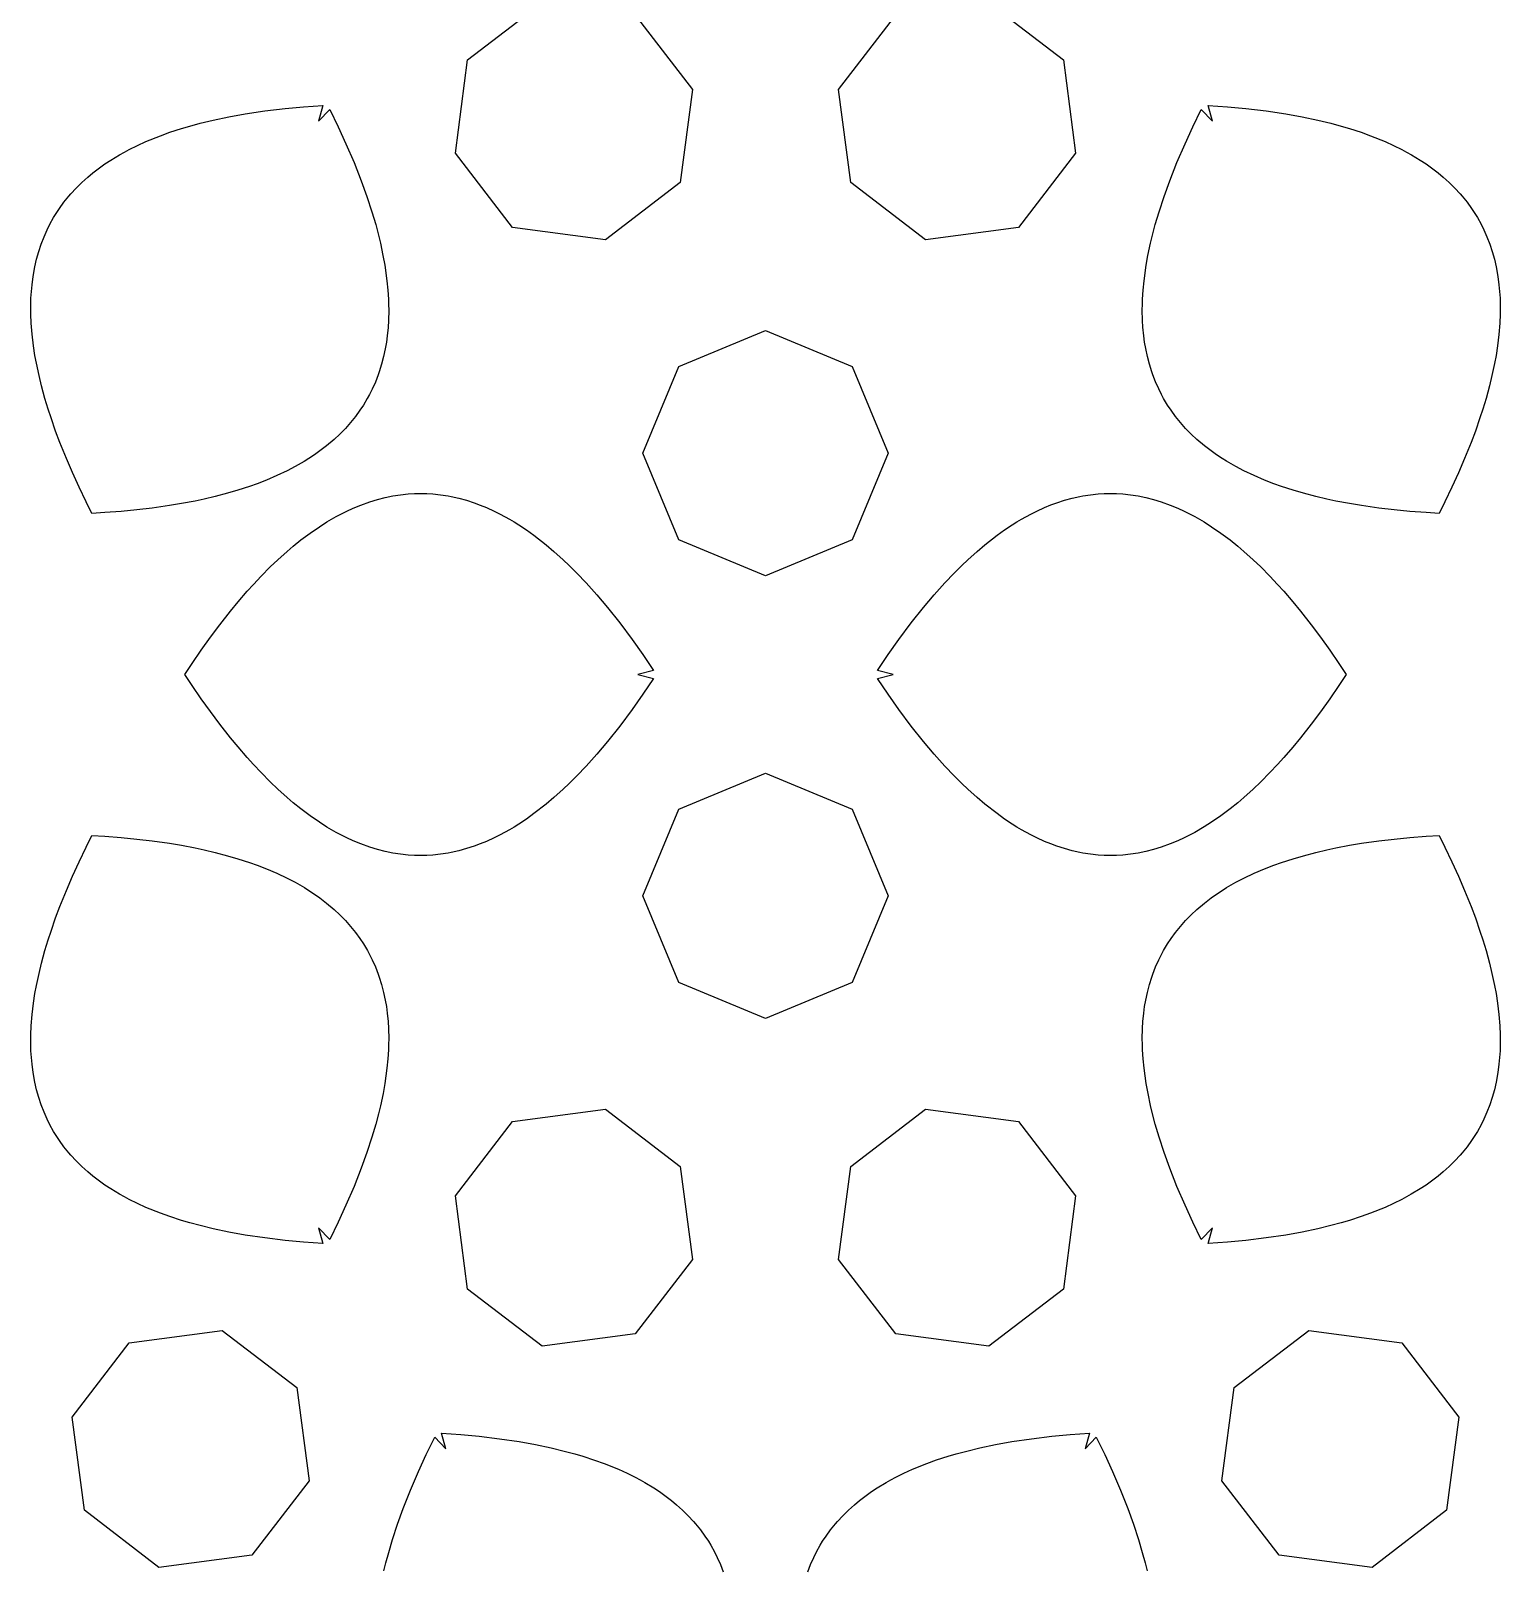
# Model space of a CAD drawing. Header units: metres. Extents: x -75 to 75, y 0 to 231.
# Drawn here: x -14.38 to 14.38, y 86.41 to 116.52 of the extents above; entities that cross this region are included whole.
import ezdxf

# ---------------------------------------------------------------- set-up
doc = ezdxf.new("R2010")
doc.units = ezdxf.units.M

msp = doc.modelspace()

# ---------------------------------------------------------------- linework, layer by layer
for p, q in [((-5.82825, 115.948), (-4.37073, 117.067)), ((-2.54974, 116.827), (-1.43143, 115.37)), ((1.43143, 115.37), (2.54974, 116.827)), ((4.37073, 117.067), (5.82825, 115.948)), ((-6.06857, 114.126), (-5.82825, 115.948)), ((5.82825, 115.948), (6.06857, 114.126)), ((-1.43143, 115.37), (-1.67175, 113.548)), ((1.67175, 113.548), (1.43143, 115.37)), ((-9.39972, 114.996), (-9.03717, 115.029)), ((-9.03717, 115.029), (-8.66272, 115.055)), ((-8.66272, 115.055), (-8.74786, 114.752)), ((8.74786, 114.752), (8.66272, 115.055)), ((8.66272, 115.055), (9.03717, 115.029)), ((9.03717, 115.029), (9.39972, 114.996)), ((-11.2669, 114.653), (-11.0632, 114.708)), ((-11.0632, 114.708), (-10.8083, 114.77)), ((-10.8083, 114.77), (-10.5016, 114.835)), ((-10.5016, 114.835), (-10.1802, 114.892)), ((-10.1802, 114.892), (-9.79797, 114.949)), ((-9.79797, 114.949), (-9.39972, 114.996)), ((-8.74786, 114.752), (-8.52814, 114.977)), ((-8.52814, 114.977), (-8.36288, 114.639)), ((8.36288, 114.639), (8.52814, 114.977)), ((8.52814, 114.977), (8.74786, 114.752)), ((9.39972, 114.996), (9.79797, 114.949)), ((9.79797, 114.949), (10.1802, 114.892)), ((10.1802, 114.892), (10.5016, 114.835)), ((10.5016, 114.835), (10.8083, 114.77)), ((10.8083, 114.77), (11.0632, 114.708)), ((11.0632, 114.708), (11.2669, 114.653)), ((-12.1234, 114.351), (-11.8401, 114.465)), ((-11.8401, 114.465), (-11.6556, 114.532)), ((-11.6556, 114.532), (-11.4262, 114.607)), ((-11.4262, 114.607), (-11.2669, 114.653)), ((-8.36288, 114.639), (-8.21045, 114.309)), ((8.21045, 114.309), (8.36288, 114.639)), ((11.2669, 114.653), (11.4262, 114.607)), ((11.4262, 114.607), (11.6556, 114.532)), ((11.6556, 114.532), (11.8401, 114.465)), ((11.8401, 114.465), (12.1234, 114.351)), ((-12.6379, 114.093), (-12.5459, 114.145)), ((-12.5459, 114.145), (-12.4525, 114.194)), ((-12.4525, 114.194), (-12.291, 114.274)), ((-12.291, 114.274), (-12.1234, 114.351)), ((-8.21045, 114.309), (-8.05161, 113.94)), ((-4.95026, 112.67), (-6.06857, 114.126)), ((6.06857, 114.126), (4.95026, 112.67)), ((8.05161, 113.94), (8.21045, 114.309)), ((12.1234, 114.351), (12.291, 114.274)), ((12.291, 114.274), (12.4525, 114.194)), ((12.4525, 114.194), (12.5459, 114.145)), ((12.5459, 114.145), (12.6379, 114.093)), ((-13.1621, 113.738), (-13.0586, 113.818)), ((-13.0586, 113.818), (-12.9254, 113.913)), ((-12.9254, 113.913), (-12.8133, 113.987)), ((-12.8133, 113.987), (-12.6379, 114.093)), ((-8.05161, 113.94), (-7.91016, 113.581)), ((7.91016, 113.581), (8.05161, 113.94)), ((12.6379, 114.093), (12.8133, 113.987)), ((12.8133, 113.987), (12.9254, 113.913)), ((12.9254, 113.913), (13.0586, 113.818)), ((13.0586, 113.818), (13.1621, 113.738)), ((-13.4885, 113.441), (-13.3777, 113.551)), ((-13.3777, 113.551), (-13.2596, 113.657)), ((-13.2596, 113.657), (-13.1621, 113.738)), ((-7.91016, 113.581), (-7.79892, 113.275)), ((-1.67175, 113.548), (-3.12927, 112.43)), ((3.12927, 112.43), (1.67175, 113.548)), ((7.79938, 113.275), (7.91016, 113.581)), ((13.1621, 113.738), (13.2596, 113.657)), ((13.2596, 113.657), (13.3777, 113.551)), ((13.3777, 113.551), (13.4885, 113.441)), ((-13.7279, 113.164), (-13.6327, 113.282)), ((-13.6327, 113.282), (-13.5924, 113.329)), ((-13.5924, 113.329), (-13.4885, 113.441)), ((-7.79892, 113.275), (-7.70187, 112.976)), ((7.70142, 112.976), (7.79938, 113.275)), ((13.4885, 113.441), (13.5924, 113.329)), ((13.5924, 113.329), (13.6327, 113.282)), ((13.6327, 113.282), (13.7279, 113.164)), ((-13.9297, 112.864), (-13.8821, 112.941)), ((-13.8821, 112.941), (-13.8153, 113.042)), ((-13.8153, 113.042), (-13.7279, 113.164)), ((-7.70187, 112.976), (-7.62772, 112.725)), ((7.62772, 112.725), (7.70142, 112.976)), ((13.7279, 113.164), (13.8153, 113.042)), ((13.8153, 113.042), (13.8821, 112.941)), ((13.8821, 112.941), (13.9297, 112.864)), ((-14.1174, 112.488), (-14.0556, 112.626)), ((-14.0556, 112.626), (-14.0016, 112.735)), ((-14.0016, 112.735), (-13.9297, 112.864)), ((-7.62772, 112.725), (-7.5737, 112.522)), ((-3.12927, 112.43), (-4.95026, 112.67)), ((4.95026, 112.67), (3.12927, 112.43)), ((7.5737, 112.522), (7.62772, 112.725)), ((13.9297, 112.864), (14.0016, 112.735)), ((14.0016, 112.735), (14.0556, 112.626)), ((14.0556, 112.626), (14.1174, 112.488)), ((-14.2209, 112.201), (-14.1728, 112.346)), ((-14.1728, 112.346), (-14.1174, 112.488)), ((-7.5737, 112.522), (-7.53479, 112.36)), ((-7.53479, 112.36), (-7.48489, 112.124)), ((7.48444, 112.124), (7.53479, 112.36)), ((7.53479, 112.36), (7.5737, 112.522)), ((14.1174, 112.488), (14.1728, 112.346)), ((14.1728, 112.346), (14.2209, 112.201)), ((-14.2978, 111.899), (-14.2625, 112.052)), ((-14.2625, 112.052), (-14.2209, 112.201)), ((-7.48489, 112.124), (-7.44965, 111.929)), ((7.44965, 111.929), (7.48444, 112.124)), ((14.2209, 112.201), (14.2621, 112.052)), ((14.2621, 112.052), (14.2982, 111.899)), ((-14.3527, 111.55), (-14.3321, 111.711)), ((-14.3321, 111.711), (-14.2978, 111.899)), ((-7.44965, 111.929), (-7.40753, 111.628)), ((7.40753, 111.628), (7.44965, 111.929)), ((14.2982, 111.899), (14.3321, 111.711)), ((14.3321, 111.711), (14.3527, 111.55)), ((-14.3729, 111.285), (-14.3651, 111.418)), ((-14.3651, 111.418), (-14.3527, 111.55)), ((-7.40753, 111.628), (-7.39014, 111.445)), ((-7.39014, 111.445), (-7.37869, 111.265)), ((7.37869, 111.265), (7.39014, 111.445)), ((7.39014, 111.445), (7.40753, 111.628)), ((14.3527, 111.55), (14.3651, 111.418)), ((14.3651, 111.418), (14.3729, 111.285)), ((-14.377, 111.183), (-14.3729, 111.285)), ((-14.3761, 110.974), (-14.377, 111.183)), ((-7.37869, 111.265), (-7.37457, 111.16)), ((-7.37457, 111.16), (-7.3732, 111.054)), ((7.3732, 111.055), (7.37411, 111.16)), ((7.37411, 111.16), (7.37869, 111.265)), ((14.3729, 111.285), (14.3765, 111.183)), ((14.3765, 111.183), (14.3765, 110.975)), ((-14.3683, 110.798), (-14.3761, 110.974)), ((-14.3509, 110.58), (-14.3683, 110.798)), ((-7.37778, 110.848), (-7.38556, 110.715)), ((-7.3732, 111.054), (-7.37778, 110.848)), ((7.37823, 110.848), (7.3732, 111.055)), ((7.38556, 110.716), (7.37823, 110.848)), ((14.3683, 110.797), (14.3509, 110.578)), ((14.3765, 110.975), (14.3683, 110.797)), ((-14.3239, 110.356), (-14.3509, 110.58)), ((-7.40158, 110.55), (-7.41898, 110.422)), ((-7.38556, 110.715), (-7.40158, 110.55)), ((-1.69739, 109.95), (0, 110.653)), ((0, 110.653), (1.69739, 109.95)), ((7.40158, 110.552), (7.38556, 110.716)), ((7.41898, 110.423), (7.40158, 110.552)), ((14.3509, 110.578), (14.3239, 110.355)), ((-14.2946, 110.165), (-14.3239, 110.356)), ((-7.44095, 110.296), (-7.47345, 110.142)), ((-7.41898, 110.422), (-7.44095, 110.296)), ((7.44049, 110.298), (7.41898, 110.423)), ((7.47299, 110.143), (7.44049, 110.298)), ((14.3239, 110.355), (14.295, 110.165)), ((-14.2662, 110.011), (-14.2946, 110.165)), ((-14.2159, 109.774), (-14.2662, 110.011)), ((-7.51282, 109.992), (-7.55905, 109.845)), ((-7.47345, 110.142), (-7.51282, 109.992)), ((-2.40005, 108.253), (-1.69739, 109.95)), ((1.69739, 109.95), (2.40005, 108.253)), ((7.51282, 109.992), (7.47299, 110.143)), ((7.55859, 109.845), (7.51282, 109.992)), ((14.2662, 110.01), (14.2159, 109.774)), ((14.295, 110.165), (14.2662, 110.01)), ((-14.1664, 109.572), (-14.2159, 109.774)), ((-7.63367, 109.645), (-7.69547, 109.508)), ((-7.57828, 109.787), (-7.63367, 109.645)), ((-7.55905, 109.845), (-7.57828, 109.787)), ((7.57782, 109.788), (7.55859, 109.845)), ((7.63321, 109.647), (7.57782, 109.788)), ((7.69501, 109.509), (7.63321, 109.647)), ((14.2159, 109.774), (14.1664, 109.572)), ((-14.0996, 109.326), (-14.1664, 109.572)), ((-14.0359, 109.115), (-14.0996, 109.326)), ((-7.79205, 109.321), (-7.86896, 109.192)), ((-7.74902, 109.4), (-7.79205, 109.321)), ((-7.69547, 109.508), (-7.74902, 109.4)), ((7.74857, 109.401), (7.69501, 109.509)), ((7.79114, 109.322), (7.74857, 109.401)), ((7.8685, 109.193), (7.79114, 109.322)), ((14.0991, 109.326), (14.0364, 109.115)), ((14.1664, 109.572), (14.0991, 109.326)), ((-13.981, 108.946), (-14.0359, 109.115)), ((-7.93533, 109.092), (-8.02368, 108.969)), ((-7.86896, 109.192), (-7.93533, 109.092)), ((7.93533, 109.092), (7.8685, 109.193)), ((8.02277, 108.971), (7.93533, 109.092)), ((14.0364, 109.115), (13.9806, 108.946)), ((-13.8899, 108.685), (-13.981, 108.946)), ((-13.8075, 108.464), (-13.8899, 108.685)), ((-8.22052, 108.737), (-8.32901, 108.626)), ((-8.11798, 108.853), (-8.22052, 108.737)), ((-8.02368, 108.969), (-8.11798, 108.853)), ((8.11798, 108.853), (8.02277, 108.971)), ((8.2196, 108.738), (8.11798, 108.853)), ((8.32809, 108.627), (8.2196, 108.738)), ((13.8904, 108.685), (13.8071, 108.464)), ((13.9806, 108.946), (13.8904, 108.685)), ((-13.6798, 108.148), (-13.8075, 108.464)), ((-8.58856, 108.397), (-8.71857, 108.297)), ((-8.44345, 108.519), (-8.58856, 108.397)), ((-8.32901, 108.626), (-8.44345, 108.519)), ((8.44345, 108.519), (8.32809, 108.627)), ((8.58856, 108.397), (8.44345, 108.519)), ((8.71857, 108.297), (8.58856, 108.397)), ((13.8071, 108.464), (13.6798, 108.148)), ((-13.5612, 107.872), (-13.6798, 108.148)), ((-9.02481, 108.093), (-9.20517, 107.99)), ((-8.93784, 108.148), (-9.02481, 108.093)), ((-8.82523, 108.221), (-8.93784, 108.148)), ((-8.71857, 108.297), (-8.82523, 108.221)), ((-1.69739, 106.556), (-2.40005, 108.253)), ((2.40005, 108.253), (1.69739, 106.556)), ((8.82523, 108.221), (8.71857, 108.297)), ((8.93784, 108.148), (8.82523, 108.221)), ((9.0239, 108.094), (8.93784, 108.148)), ((9.20517, 107.99), (9.0239, 108.094)), ((13.6798, 108.148), (13.5612, 107.871)), ((-13.4322, 107.59), (-13.5612, 107.872)), ((-9.56039, 107.813), (-9.76639, 107.725)), ((-9.36264, 107.907), (-9.56039, 107.813)), ((-9.20517, 107.99), (-9.36264, 107.907)), ((9.36172, 107.907), (9.20517, 107.99)), ((9.55948, 107.813), (9.36172, 107.907)), ((9.76639, 107.725), (9.55948, 107.813)), ((13.5612, 107.871), (13.4322, 107.59)), ((-13.2953, 107.303), (-13.4322, 107.59)), ((-10.3244, 107.528), (-10.5244, 107.47)), ((-10.0951, 107.602), (-10.3244, 107.528)), ((-9.94583, 107.656), (-10.0951, 107.602)), ((-9.76639, 107.725), (-9.94583, 107.656)), ((9.94583, 107.656), (9.76639, 107.725)), ((10.0951, 107.602), (9.94583, 107.656)), ((10.3244, 107.528), (10.0951, 107.602)), ((10.5244, 107.47), (10.3244, 107.528)), ((13.4322, 107.59), (13.2953, 107.303)), ((-13.1804, 107.074), (-13.2953, 107.303)), ((-12.0012, 107.179), (-12.3001, 107.143)), ((-11.6643, 107.227), (-12.0012, 107.179)), ((-11.4304, 107.265), (-11.6643, 107.227)), ((-11.1607, 107.317), (-11.4304, 107.265)), ((-10.9854, 107.354), (-11.1607, 107.317)), ((-10.7712, 107.405), (-10.9854, 107.354)), ((-10.5244, 107.47), (-10.7712, 107.405)), ((-8.18985, 107.121), (-8.07083, 107.176)), ((-8.07083, 107.176), (-7.91977, 107.238)), ((-7.91977, 107.238), (-7.74124, 107.303)), ((-7.74124, 107.303), (-7.58972, 107.349)), ((-7.58972, 107.349), (-7.44095, 107.387)), ((-7.44095, 107.387), (-7.29126, 107.418)), ((-7.29126, 107.418), (-7.13928, 107.441)), ((-7.13928, 107.441), (-6.98914, 107.457)), ((-6.98914, 107.457), (-6.87057, 107.464)), ((-6.87057, 107.464), (-6.72089, 107.466)), ((-6.72089, 107.466), (-6.62979, 107.464)), ((-6.62979, 107.464), (-6.51123, 107.457)), ((-6.51123, 107.457), (-6.36108, 107.441)), ((-6.36108, 107.441), (-6.20956, 107.418)), ((-6.20956, 107.418), (-6.15005, 107.406)), ((-6.15005, 107.406), (-5.99945, 107.373)), ((-5.99945, 107.373), (-5.8493, 107.331)), ((-5.8493, 107.331), (-5.69916, 107.283)), ((-5.69916, 107.283), (-5.5806, 107.238)), ((-5.5806, 107.238), (-5.45975, 107.189)), ((-5.45975, 107.189), (-5.3096, 107.12)), ((5.3096, 107.12), (5.45975, 107.189)), ((5.45975, 107.189), (5.5806, 107.239)), ((5.5806, 107.239), (5.69962, 107.283)), ((5.69962, 107.283), (5.8493, 107.331)), ((5.8493, 107.331), (5.99945, 107.373)), ((5.99945, 107.373), (6.15051, 107.406)), ((6.15051, 107.406), (6.20956, 107.418)), ((6.20956, 107.418), (6.36108, 107.441)), ((6.36108, 107.441), (6.51123, 107.457)), ((6.51123, 107.457), (6.62979, 107.464)), ((6.62979, 107.464), (6.72089, 107.466)), ((6.72089, 107.466), (6.87057, 107.465)), ((6.87057, 107.465), (6.98914, 107.457)), ((6.98914, 107.457), (7.13928, 107.441)), ((7.13928, 107.441), (7.29126, 107.418)), ((7.29126, 107.418), (7.44095, 107.387)), ((7.44095, 107.387), (7.58972, 107.349)), ((7.58972, 107.349), (7.74124, 107.303)), ((7.74124, 107.303), (7.91977, 107.238)), ((7.91977, 107.238), (8.07083, 107.176)), ((8.07083, 107.176), (8.18985, 107.121)), ((10.7712, 107.405), (10.5244, 107.47)), ((10.9854, 107.354), (10.7712, 107.405)), ((11.1607, 107.317), (10.9854, 107.354)), ((11.4304, 107.265), (11.1607, 107.317)), ((11.6643, 107.227), (11.4304, 107.265)), ((12.0012, 107.179), (11.6643, 107.227)), ((12.3001, 107.143), (12.0012, 107.179)), ((13.2953, 107.303), (13.1804, 107.074)), ((-12.9254, 107.089), (-13.1804, 107.074)), ((-12.6082, 107.114), (-12.9254, 107.089)), ((-12.3001, 107.143), (-12.6082, 107.114)), ((-8.72955, 106.814), (-8.58078, 106.908)), ((-8.58078, 106.908), (-8.40088, 107.012)), ((-8.40088, 107.012), (-8.3107, 107.06)), ((-8.3107, 107.06), (-8.18985, 107.121)), ((-5.3096, 107.12), (-5.18967, 107.06)), ((-5.18967, 107.06), (-5.00977, 106.962)), ((-5.00977, 106.962), (-4.9205, 106.908)), ((-4.9205, 106.908), (-4.82986, 106.852)), ((4.82986, 106.852), (4.92004, 106.909)), ((4.92004, 106.909), (5.01022, 106.962)), ((5.01022, 106.962), (5.18967, 107.06)), ((5.18967, 107.06), (5.3096, 107.12)), ((8.18985, 107.121), (8.3107, 107.06)), ((8.3107, 107.06), (8.40088, 107.012)), ((8.40088, 107.012), (8.58078, 106.908)), ((8.58078, 106.908), (8.72955, 106.814)), ((12.6082, 107.114), (12.3001, 107.143)), ((12.9254, 107.089), (12.6082, 107.114)), ((13.1804, 107.074), (12.9254, 107.089)), ((-9.08981, 106.554), (-8.91083, 106.688)), ((-8.91083, 106.688), (-8.72955, 106.814)), ((-4.82986, 106.852), (-4.67972, 106.752)), ((-4.67972, 106.752), (-4.53049, 106.646)), ((-4.53049, 106.646), (-4.2897, 106.458)), ((4.2897, 106.458), (4.53049, 106.646)), ((4.53049, 106.646), (4.67972, 106.752)), ((4.67972, 106.752), (4.82986, 106.852)), ((8.72955, 106.814), (8.91083, 106.688)), ((8.91083, 106.688), (9.08981, 106.554)), ((-9.54071, 106.169), (-9.35989, 106.331)), ((-9.35989, 106.331), (-9.24088, 106.433)), ((-9.24088, 106.433), (-9.08981, 106.554)), ((-4.2897, 106.458), (-4.14047, 106.331)), ((-4.14047, 106.331), (-3.96011, 106.169)), ((0, 105.853), (-1.69739, 106.556)), ((1.69739, 106.556), (0, 105.853)), ((3.95966, 106.169), (4.14047, 106.331)), ((4.14047, 106.331), (4.2897, 106.458)), ((9.08981, 106.554), (9.24088, 106.433)), ((9.24088, 106.433), (9.35989, 106.331)), ((9.35989, 106.331), (9.54117, 106.169)), ((-9.8703, 105.844), (-9.68994, 106.026)), ((-9.68994, 106.026), (-9.54071, 106.169)), ((-3.96011, 106.169), (-3.83972, 106.055)), ((-3.83972, 106.055), (-3.68958, 105.906)), ((3.68958, 105.906), (3.83972, 106.055)), ((3.83972, 106.055), (3.95966, 106.169)), ((9.54117, 106.169), (9.68994, 106.026)), ((9.68994, 106.026), (9.8703, 105.844)), ((-10.1404, 105.551), (-10.0204, 105.684)), ((-10.0204, 105.684), (-9.8703, 105.844)), ((-3.68958, 105.906), (-3.51059, 105.717)), ((-3.51059, 105.717), (-3.30002, 105.482)), ((3.30002, 105.482), (3.51013, 105.717)), ((3.51013, 105.717), (3.68958, 105.906)), ((9.8703, 105.844), (10.0204, 105.684)), ((10.0204, 105.684), (10.1404, 105.551)), ((-10.3203, 105.342), (-10.1404, 105.551)), ((-3.30002, 105.482), (-3.0899, 105.234)), ((3.0899, 105.234), (3.30002, 105.482)), ((10.1404, 105.551), (10.3203, 105.342)), ((-10.6801, 104.892), (-10.4704, 105.16)), ((-10.4704, 105.16), (-10.3203, 105.342)), ((-3.0899, 105.234), (-2.85049, 104.932)), ((2.85049, 104.932), (3.0899, 105.234)), ((10.3203, 105.342), (10.4704, 105.16)), ((10.4704, 105.16), (10.6801, 104.892)), ((-10.8609, 104.651), (-10.6801, 104.892)), ((-2.85049, 104.932), (-2.61017, 104.61)), ((2.61017, 104.61), (2.85049, 104.932)), ((10.6801, 104.892), (10.8609, 104.651)), ((-11.0399, 104.399), (-10.8609, 104.651)), ((-2.61017, 104.61), (-2.40005, 104.312)), ((2.40005, 104.312), (2.61017, 104.61)), ((10.8609, 104.651), (11.0408, 104.399)), ((-11.2202, 104.136), (-11.0399, 104.399)), ((-2.40005, 104.312), (-2.1904, 104.001)), ((2.1904, 104.001), (2.40005, 104.312)), ((11.0408, 104.399), (11.2202, 104.136)), ((-11.3617, 103.922), (-11.2202, 104.136)), ((-11.2202, 103.71), (-11.3617, 103.922)), ((-2.1904, 104.001), (-2.49664, 103.923)), ((-2.49664, 103.923), (-2.1904, 103.845)), ((2.49664, 103.923), (2.1904, 104.001)), ((2.1904, 103.845), (2.49664, 103.923)), ((11.2202, 104.136), (11.3617, 103.923)), ((11.3617, 103.923), (11.2202, 103.71)), ((-11.0408, 103.447), (-11.2202, 103.71)), ((-2.1904, 103.845), (-2.40005, 103.534)), ((2.40005, 103.534), (2.1904, 103.845)), ((11.2202, 103.71), (11.0399, 103.446)), ((-10.8609, 103.195), (-11.0408, 103.447)), ((-2.40005, 103.534), (-2.61063, 103.235)), ((2.61017, 103.236), (2.40005, 103.534)), ((11.0399, 103.446), (10.8604, 103.194)), ((-10.6801, 102.953), (-10.8609, 103.195)), ((-2.61063, 103.235), (-2.85049, 102.914)), ((2.85049, 102.914), (2.61017, 103.236)), ((10.8604, 103.194), (10.6801, 102.953)), ((-10.4704, 102.686), (-10.6801, 102.953)), ((-10.3203, 102.504), (-10.4704, 102.686)), ((-2.85049, 102.914), (-3.09036, 102.611)), ((3.0899, 102.612), (2.85049, 102.914)), ((10.4704, 102.686), (10.3198, 102.503)), ((10.6801, 102.953), (10.4704, 102.686)), ((-10.1404, 102.295), (-10.3203, 102.504)), ((-3.30002, 102.364), (-3.51013, 102.128)), ((-3.09036, 102.611), (-3.30002, 102.364)), ((3.30002, 102.364), (3.0899, 102.612)), ((3.51059, 102.129), (3.30002, 102.364)), ((10.3198, 102.503), (10.1399, 102.295)), ((-10.0204, 102.162), (-10.1404, 102.295)), ((-9.8703, 102.002), (-10.0204, 102.162)), ((-3.51013, 102.128), (-3.69003, 101.939)), ((3.68958, 101.94), (3.51059, 102.129)), ((10.02, 102.161), (9.86984, 102.002)), ((10.1399, 102.295), (10.02, 102.161)), ((-9.68994, 101.819), (-9.8703, 102.002)), ((-9.54117, 101.677), (-9.68994, 101.819)), ((-3.83972, 101.791), (-3.96011, 101.677)), ((-3.69003, 101.939), (-3.83972, 101.791)), ((-1.69739, 101.29), (0, 101.993)), ((0, 101.993), (1.69739, 101.29)), ((3.83972, 101.791), (3.68958, 101.94)), ((3.96011, 101.677), (3.83972, 101.791)), ((9.68994, 101.819), (9.54071, 101.677)), ((9.86984, 102.002), (9.68994, 101.819)), ((-9.35989, 101.515), (-9.54117, 101.677)), ((-9.24088, 101.413), (-9.35989, 101.515)), ((-4.14047, 101.515), (-4.2897, 101.388)), ((-3.96011, 101.677), (-4.14047, 101.515)), ((4.14047, 101.515), (3.96011, 101.677)), ((4.2897, 101.388), (4.14047, 101.515)), ((9.35989, 101.515), (9.24042, 101.412)), ((9.54071, 101.677), (9.35989, 101.515)), ((-9.08981, 101.292), (-9.24088, 101.413)), ((-8.91083, 101.158), (-9.08981, 101.292)), ((-8.72955, 101.032), (-8.91083, 101.158)), ((-4.53049, 101.2), (-4.67972, 101.094)), ((-4.2897, 101.388), (-4.53049, 101.2)), ((-2.40005, 99.5929), (-1.69739, 101.29)), ((1.69739, 101.29), (2.40005, 99.5929)), ((4.53049, 101.2), (4.2897, 101.388)), ((4.67972, 101.094), (4.53049, 101.2)), ((8.91083, 101.158), (8.72955, 101.032)), ((9.08981, 101.292), (8.91083, 101.158)), ((9.24042, 101.412), (9.08981, 101.292)), ((-8.58078, 100.937), (-8.72955, 101.032)), ((-8.40088, 100.833), (-8.58078, 100.937)), ((-5.01022, 100.884), (-5.18967, 100.785)), ((-4.92004, 100.937), (-5.01022, 100.884)), ((-4.82986, 100.994), (-4.92004, 100.937)), ((-4.67972, 101.094), (-4.82986, 100.994)), ((4.82986, 100.994), (4.67972, 101.094)), ((4.9205, 100.937), (4.82986, 100.994)), ((5.00977, 100.884), (4.9205, 100.937)), ((5.18967, 100.785), (5.00977, 100.884)), ((8.58078, 100.938), (8.39996, 100.833)), ((8.72955, 101.032), (8.58078, 100.938)), ((-13.2953, 100.543), (-13.1804, 100.772)), ((-13.1804, 100.772), (-12.9254, 100.757)), ((-12.9254, 100.757), (-12.6082, 100.732)), ((-12.6082, 100.732), (-12.3001, 100.703)), ((-12.3001, 100.703), (-12.0012, 100.667)), ((-12.0012, 100.667), (-11.6643, 100.619)), ((-11.6643, 100.619), (-11.4304, 100.581)), ((-11.4304, 100.581), (-11.1607, 100.529)), ((-8.3107, 100.785), (-8.40088, 100.833)), ((-8.18985, 100.725), (-8.3107, 100.785)), ((-8.07083, 100.67), (-8.18985, 100.725)), ((-7.91977, 100.607), (-8.07083, 100.67)), ((-7.74124, 100.543), (-7.91977, 100.607)), ((-5.70099, 100.562), (-5.8493, 100.514)), ((-5.5806, 100.607), (-5.70099, 100.562)), ((-5.46066, 100.657), (-5.5806, 100.607)), ((-5.31052, 100.725), (-5.46066, 100.657)), ((-5.18967, 100.785), (-5.31052, 100.725)), ((5.3096, 100.725), (5.18967, 100.785)), ((5.45975, 100.657), (5.3096, 100.725)), ((5.5806, 100.607), (5.45975, 100.657)), ((5.69916, 100.563), (5.5806, 100.607)), ((5.8493, 100.514), (5.69916, 100.563)), ((7.91977, 100.607), (7.73987, 100.543)), ((8.07083, 100.67), (7.91977, 100.607)), ((8.18985, 100.724), (8.07083, 100.67)), ((8.30978, 100.785), (8.18985, 100.724)), ((8.39996, 100.833), (8.30978, 100.785)), ((11.1607, 100.529), (11.4304, 100.58)), ((11.4304, 100.58), (11.6643, 100.619)), ((11.6643, 100.619), (12.0012, 100.667)), ((12.0012, 100.667), (12.3001, 100.703)), ((12.3001, 100.703), (12.6082, 100.732)), ((12.6082, 100.732), (12.9254, 100.757)), ((12.9254, 100.757), (13.1804, 100.772)), ((13.1804, 100.772), (13.2953, 100.543)), ((-13.5612, 99.9742), (-13.4322, 100.256)), ((-13.4322, 100.256), (-13.2953, 100.543)), ((-11.1607, 100.529), (-10.9854, 100.491)), ((-10.9854, 100.491), (-10.7712, 100.441)), ((-10.7712, 100.441), (-10.5244, 100.376)), ((-10.5244, 100.376), (-10.3244, 100.318)), ((-10.3244, 100.318), (-10.0951, 100.243)), ((-7.58972, 100.497), (-7.74124, 100.543)), ((-7.44095, 100.459), (-7.58972, 100.497)), ((-7.29126, 100.428), (-7.44095, 100.459)), ((-7.13928, 100.405), (-7.29126, 100.428)), ((-6.98914, 100.389), (-7.13928, 100.405)), ((-6.87057, 100.381), (-6.98914, 100.389)), ((-6.72089, 100.379), (-6.87057, 100.381)), ((-6.62979, 100.382), (-6.72089, 100.379)), ((-6.51123, 100.389), (-6.62979, 100.382)), ((-6.36108, 100.405), (-6.51123, 100.389)), ((-6.20956, 100.428), (-6.36108, 100.405)), ((-6.15051, 100.439), (-6.20956, 100.428)), ((-5.99945, 100.473), (-6.15051, 100.439)), ((-5.8493, 100.514), (-5.99945, 100.473)), ((5.99945, 100.473), (5.8493, 100.514)), ((6.15005, 100.439), (5.99945, 100.473)), ((6.20956, 100.427), (6.15005, 100.439)), ((6.36108, 100.405), (6.20956, 100.427)), ((6.51123, 100.389), (6.36108, 100.405)), ((6.62979, 100.382), (6.51123, 100.389)), ((6.72089, 100.379), (6.62979, 100.382)), ((6.87057, 100.382), (6.72089, 100.379)), ((6.98914, 100.389), (6.87057, 100.382)), ((7.13928, 100.405), (6.98914, 100.389)), ((7.29126, 100.428), (7.13928, 100.405)), ((7.44095, 100.459), (7.29126, 100.428)), ((7.58972, 100.497), (7.44095, 100.459)), ((7.73987, 100.543), (7.58972, 100.497)), ((10.0951, 100.244), (10.3244, 100.318)), ((10.3244, 100.318), (10.5244, 100.376)), ((10.5244, 100.376), (10.7712, 100.441)), ((10.7712, 100.441), (10.9854, 100.491)), ((10.9854, 100.491), (11.1607, 100.529)), ((13.2953, 100.543), (13.4322, 100.256)), ((13.4322, 100.256), (13.5612, 99.9742)), ((-13.6798, 99.6973), (-13.5612, 99.9742)), ((-10.0951, 100.243), (-9.94583, 100.19)), ((-9.94583, 100.19), (-9.76639, 100.121)), ((-9.76639, 100.121), (-9.55948, 100.032)), ((-9.55948, 100.032), (-9.36172, 99.9385)), ((9.36172, 99.9385), (9.55948, 100.032)), ((9.55948, 100.032), (9.76639, 100.121)), ((9.76639, 100.121), (9.94583, 100.19)), ((9.94583, 100.19), (10.0951, 100.244)), ((13.5612, 99.9742), (13.6798, 99.6973)), ((-13.8071, 99.3814), (-13.6798, 99.6973)), ((-9.36172, 99.9385), (-9.20517, 99.8561)), ((-9.20517, 99.8561), (-9.0239, 99.7522)), ((-9.0239, 99.7522), (-8.93784, 99.6982)), ((-8.93784, 99.6982), (-8.82523, 99.6245)), ((8.82523, 99.6245), (8.93784, 99.6982)), ((8.93784, 99.6982), (9.0239, 99.7522)), ((9.0239, 99.7522), (9.20517, 99.8561)), ((9.20517, 99.8561), (9.36172, 99.9385)), ((13.6798, 99.6973), (13.8075, 99.3814)), ((-13.8904, 99.1608), (-13.8071, 99.3814)), ((-8.82523, 99.6245), (-8.71857, 99.549)), ((-8.71857, 99.549), (-8.58856, 99.4492)), ((-8.58856, 99.4492), (-8.44345, 99.3265)), ((-1.69739, 97.896), (-2.40005, 99.5929)), ((2.40005, 99.5929), (1.69739, 97.896)), ((8.44345, 99.3265), (8.58856, 99.4492)), ((8.58856, 99.4492), (8.71857, 99.549)), ((8.71857, 99.549), (8.82523, 99.6245)), ((13.8075, 99.3814), (13.8899, 99.1608)), ((-13.9806, 98.8998), (-13.8904, 99.1608)), ((-8.44345, 99.3265), (-8.32809, 99.2184)), ((-8.32809, 99.2184), (-8.2196, 99.1077)), ((-8.2196, 99.1077), (-8.11798, 98.9928)), ((8.11798, 98.9928), (8.2196, 99.1077)), ((8.2196, 99.1077), (8.32809, 99.2184)), ((8.32809, 99.2184), (8.44345, 99.3265)), ((13.8899, 99.1608), (13.981, 98.8998)), ((-14.0364, 98.7305), (-13.9806, 98.8998)), ((-8.11798, 98.9928), (-8.02277, 98.8751)), ((-8.02277, 98.8751), (-7.93533, 98.7538)), ((-7.93533, 98.7538), (-7.8685, 98.6526)), ((7.8685, 98.6526), (7.93533, 98.7538)), ((7.93533, 98.7538), (8.02277, 98.8751)), ((8.02277, 98.8751), (8.11798, 98.9928)), ((13.981, 98.8998), (14.0359, 98.7305)), ((-14.1664, 98.2736), (-14.0991, 98.5194)), ((-14.0991, 98.5194), (-14.0364, 98.7305)), ((-7.8685, 98.6526), (-7.79114, 98.5236)), ((-7.79114, 98.5236), (-7.74857, 98.4448)), ((-7.74857, 98.4448), (-7.69501, 98.3372)), ((7.69501, 98.3372), (7.74857, 98.4448)), ((7.74857, 98.4448), (7.79114, 98.5236)), ((7.79114, 98.5236), (7.8685, 98.6526)), ((14.0359, 98.7305), (14.0996, 98.5194)), ((14.0996, 98.5194), (14.1664, 98.2736)), ((-14.2159, 98.0717), (-14.1664, 98.2736)), ((-7.69501, 98.3372), (-7.63321, 98.199)), ((-7.63321, 98.199), (-7.57782, 98.0576)), ((7.57782, 98.0576), (7.63321, 98.199)), ((7.63321, 98.199), (7.69501, 98.3372)), ((14.1664, 98.2736), (14.2159, 98.0717)), ((-14.2662, 97.8346), (-14.2159, 98.0717)), ((-7.57782, 98.0576), (-7.55859, 98.0003)), ((-7.55859, 98.0003), (-7.51282, 97.8534)), ((-7.51282, 97.8534), (-7.47299, 97.7023)), ((0, 97.1928), (-1.69739, 97.896)), ((1.69739, 97.896), (0, 97.1928)), ((7.47299, 97.7023), (7.51282, 97.8534)), ((7.51282, 97.8534), (7.55859, 98.0003)), ((7.55859, 98.0003), (7.57782, 98.0576)), ((14.2159, 98.0717), (14.2662, 97.8346)), ((-14.3239, 97.4895), (-14.295, 97.6804)), ((-14.295, 97.6804), (-14.2662, 97.8346)), ((-7.47299, 97.7023), (-7.44049, 97.5481)), ((-7.44049, 97.5481), (-7.41898, 97.4226)), ((7.41898, 97.4226), (7.44049, 97.5481)), ((7.44049, 97.5481), (7.47299, 97.7023)), ((14.2662, 97.8346), (14.2946, 97.6804)), ((14.2946, 97.6804), (14.3239, 97.4895)), ((-14.3683, 97.0477), (-14.3509, 97.2661)), ((-14.3509, 97.2661), (-14.3239, 97.4895)), ((-7.41898, 97.4226), (-7.40158, 97.294)), ((-7.40158, 97.294), (-7.38556, 97.1297)), ((7.38556, 97.1297), (7.40158, 97.294)), ((7.40158, 97.294), (7.41898, 97.4226)), ((14.3239, 97.4895), (14.3509, 97.2661)), ((14.3509, 97.2661), (14.3683, 97.0477)), ((-14.3765, 96.871), (-14.3683, 97.0477)), ((-7.38556, 97.1297), (-7.37823, 96.9974)), ((-7.37823, 96.9974), (-7.3732, 96.7909)), ((7.3732, 96.7918), (7.37778, 96.9974)), ((7.37778, 96.9974), (7.38556, 97.1297)), ((14.3683, 97.0477), (14.3761, 96.8715)), ((-14.3765, 96.6623), (-14.3765, 96.871)), ((-14.3729, 96.5611), (-14.3765, 96.6623)), ((-7.37411, 96.6861), (-7.37869, 96.5804)), ((-7.3732, 96.7909), (-7.37411, 96.6861)), ((7.37457, 96.6861), (7.3732, 96.7918)), ((7.37869, 96.5808), (7.37457, 96.6861)), ((14.377, 96.6623), (14.3729, 96.5602)), ((14.3761, 96.8715), (14.377, 96.6623)), ((-14.3651, 96.4275), (-14.3729, 96.5611)), ((-14.3527, 96.2956), (-14.3651, 96.4275)), ((-7.39014, 96.4), (-7.40753, 96.216)), ((-7.37869, 96.5804), (-7.39014, 96.4)), ((7.39014, 96.4009), (7.37869, 96.5808)), ((7.40753, 96.2173), (7.39014, 96.4009)), ((14.3651, 96.4265), (14.3527, 96.2947)), ((14.3729, 96.5602), (14.3651, 96.4265)), ((-14.3321, 96.1349), (-14.3527, 96.2956)), ((-14.2982, 95.9468), (-14.3321, 96.1349)), ((-7.40753, 96.216), (-7.44965, 95.9166)), ((7.44965, 95.9166), (7.40753, 96.2173)), ((14.3317, 96.1331), (14.2978, 95.9468)), ((14.3527, 96.2947), (14.3317, 96.1331)), ((-14.2621, 95.7939), (-14.2982, 95.9468)), ((-14.2209, 95.6447), (-14.2621, 95.7939)), ((-7.44965, 95.9166), (-7.48444, 95.7216)), ((7.48489, 95.7216), (7.44965, 95.9166)), ((14.2621, 95.7925), (14.2204, 95.6433)), ((14.2978, 95.9468), (14.2621, 95.7925)), ((-14.1728, 95.4996), (-14.2209, 95.6447)), ((-14.1174, 95.3581), (-14.1728, 95.4996)), ((-7.53479, 95.4849), (-7.5737, 95.3242)), ((-7.48444, 95.7216), (-7.53479, 95.4849)), ((7.53479, 95.4854), (7.48489, 95.7216)), ((7.5737, 95.3242), (7.53479, 95.4854)), ((14.1724, 95.4982), (14.117, 95.3568)), ((14.2204, 95.6433), (14.1724, 95.4982)), ((-14.0556, 95.2199), (-14.1174, 95.3581)), ((-14.0016, 95.1109), (-14.0556, 95.2199)), ((-7.5737, 95.3242), (-7.62772, 95.1205)), ((-6.06857, 93.7193), (-4.95026, 95.1759)), ((-4.95026, 95.1759), (-3.12927, 95.4163)), ((-3.12927, 95.4163), (-1.67175, 94.2975)), ((1.67175, 94.2975), (3.12927, 95.4163)), ((3.12927, 95.4163), (4.95026, 95.1759)), ((4.95026, 95.1759), (6.06857, 93.7193)), ((7.62772, 95.1205), (7.5737, 95.3242)), ((14.0552, 95.219), (14.0016, 95.1109)), ((14.117, 95.3568), (14.0552, 95.219)), ((-13.9297, 94.9814), (-14.0016, 95.1109)), ((-13.8821, 94.9045), (-13.9297, 94.9814)), ((-13.8153, 94.8033), (-13.8821, 94.9045)), ((-7.70142, 94.8697), (-7.79938, 94.5708)), ((-7.62772, 95.1205), (-7.70142, 94.8697)), ((7.70187, 94.8697), (7.62772, 95.1205)), ((7.79892, 94.5708), (7.70187, 94.8697)), ((13.8817, 94.9036), (13.8153, 94.8033)), ((13.9293, 94.9805), (13.8817, 94.9036)), ((14.0016, 95.1109), (13.9293, 94.9805)), ((-13.7279, 94.682), (-13.8153, 94.8033)), ((-13.6327, 94.5639), (-13.7279, 94.682)), ((-13.5924, 94.5172), (-13.6327, 94.5639)), ((-7.79938, 94.5708), (-7.91061, 94.2641)), ((7.91016, 94.265), (7.79892, 94.5708)), ((13.6317, 94.563), (13.5919, 94.5168)), ((13.727, 94.6806), (13.6317, 94.563)), ((13.8153, 94.8033), (13.727, 94.6806)), ((-13.4885, 94.4046), (-13.5924, 94.5172)), ((-13.3777, 94.2952), (-13.4885, 94.4046)), ((-13.2596, 94.1885), (-13.3777, 94.2952)), ((-7.91061, 94.2641), (-8.05206, 93.9047)), ((-1.67175, 94.2975), (-1.43143, 92.4756)), ((1.43143, 92.4756), (1.67175, 94.2975)), ((8.05161, 93.9056), (7.91016, 94.265)), ((13.3768, 94.2943), (13.2596, 94.1885)), ((13.4885, 94.4046), (13.3768, 94.2943)), ((13.5919, 94.5168), (13.4885, 94.4046)), ((-13.1621, 94.108), (-13.2596, 94.1885)), ((-13.0586, 94.0279), (-13.1621, 94.108)), ((-12.9254, 93.9326), (-13.0586, 94.0279)), ((-12.8133, 93.8589), (-12.9254, 93.9326)), ((12.9254, 93.9326), (12.8123, 93.8585)), ((13.0586, 94.0279), (12.9254, 93.9326)), ((13.1621, 94.108), (13.0586, 94.0279)), ((13.2596, 94.1885), (13.1621, 94.108)), ((-12.6379, 93.7523), (-12.8133, 93.8589)), ((-12.5459, 93.701), (-12.6379, 93.7523)), ((-12.4525, 93.6516), (-12.5459, 93.701)), ((-12.291, 93.5715), (-12.4525, 93.6516)), ((-8.05206, 93.9047), (-8.21045, 93.5362)), ((-5.82825, 91.8974), (-6.06857, 93.7193)), ((6.06857, 93.7193), (5.82825, 91.8974)), ((8.21045, 93.5367), (8.05161, 93.9056)), ((12.4516, 93.6511), (12.29, 93.571)), ((12.5459, 93.701), (12.4516, 93.6511)), ((12.637, 93.7518), (12.5459, 93.701)), ((12.8123, 93.8585), (12.637, 93.7518)), ((-12.1234, 93.495), (-12.291, 93.5715)), ((-11.8401, 93.3806), (-12.1234, 93.495)), ((-11.6556, 93.3138), (-11.8401, 93.3806)), ((-8.21045, 93.5362), (-8.36334, 93.2057)), ((8.36288, 93.2066), (8.21045, 93.5367)), ((11.8401, 93.3806), (11.6556, 93.3133)), ((12.1225, 93.4946), (11.8401, 93.3806)), ((12.29, 93.571), (12.1225, 93.4946)), ((-11.4262, 93.2391), (-11.6556, 93.3138)), ((-11.2669, 93.1924), (-11.4262, 93.2391)), ((-11.0632, 93.1375), (-11.2669, 93.1924)), ((-10.8083, 93.0757), (-11.0632, 93.1375)), ((-10.5016, 93.0107), (-10.8083, 93.0757)), ((-8.52814, 92.8693), (-8.74786, 93.094)), ((-8.74786, 93.094), (-8.66272, 92.7905)), ((-8.36334, 93.2057), (-8.52814, 92.8693)), ((8.52814, 92.8693), (8.36288, 93.2066)), ((8.74786, 93.094), (8.52814, 92.8693)), ((8.66272, 92.7905), (8.74786, 93.094)), ((10.8083, 93.0757), (10.5016, 93.0112)), ((11.0632, 93.1375), (10.8083, 93.0757)), ((11.2669, 93.1924), (11.0632, 93.1375)), ((11.4262, 93.2391), (11.2669, 93.1924)), ((11.6556, 93.3133), (11.4262, 93.2391)), ((-10.1802, 92.9535), (-10.5016, 93.0107)), ((-9.79797, 92.8967), (-10.1802, 92.9535)), ((-9.39972, 92.8496), (-9.79797, 92.8967)), ((-9.03717, 92.8166), (-9.39972, 92.8496)), ((-8.66272, 92.7905), (-9.03717, 92.8166)), ((9.03717, 92.8166), (8.66272, 92.7905)), ((9.39972, 92.8496), (9.03717, 92.8166)), ((9.79797, 92.8967), (9.39972, 92.8496)), ((10.1802, 92.9535), (9.79797, 92.8967)), ((10.5016, 93.0112), (10.1802, 92.9535)), ((-1.43143, 92.4756), (-2.54974, 91.019)), ((2.54974, 91.019), (1.43143, 92.4756)), ((-4.37073, 90.7787), (-5.82825, 91.8974)), ((5.82825, 91.8974), (4.37073, 90.7787)), ((-12.4503, 90.8459), (-10.6293, 91.0863)), ((-10.6293, 91.0863), (-9.17175, 89.9675)), ((-2.54974, 91.019), (-4.37073, 90.7787)), ((4.37073, 90.7787), (2.54974, 91.019)), ((9.17175, 89.9675), (10.6293, 91.0863)), ((10.6293, 91.0863), (12.4503, 90.8459)), ((-13.5686, 89.3893), (-12.4503, 90.8459)), ((12.4503, 90.8459), (13.5686, 89.3893)), ((-9.17175, 89.9675), (-8.93143, 88.1456)), ((8.93143, 88.1456), (9.17175, 89.9675)), ((-13.3282, 87.5674), (-13.5686, 89.3893)), ((13.5686, 89.3893), (13.3282, 87.5674)), ((-6.63712, 88.6583), (-6.47186, 88.9957)), ((-6.47186, 88.9957), (-6.25214, 88.7709)), ((-6.25214, 88.7709), (-6.33728, 89.0744)), ((-6.33728, 89.0744), (-5.96283, 89.0483)), ((-5.96283, 89.0483), (-5.60028, 89.0154)), ((-5.60028, 89.0154), (-5.20203, 88.9682)), ((-5.20203, 88.9682), (-4.81979, 88.9114)), ((-4.81979, 88.9114), (-4.49844, 88.8542)), ((-4.49844, 88.8542), (-4.19174, 88.7892)), ((4.19174, 88.7892), (4.49844, 88.8538)), ((4.49844, 88.8538), (4.81979, 88.9114)), ((4.81979, 88.9114), (5.20203, 88.9682)), ((5.20203, 88.9682), (5.60028, 89.0154)), ((5.60028, 89.0154), (5.96283, 89.0483)), ((5.96283, 89.0483), (6.33728, 89.0744)), ((6.33728, 89.0744), (6.25214, 88.7709)), ((6.25214, 88.7709), (6.47186, 88.9957)), ((6.47186, 88.9957), (6.63712, 88.6583)), ((-6.78955, 88.3282), (-6.63712, 88.6583)), ((-4.19174, 88.7892), (-3.93677, 88.7274)), ((-3.93677, 88.7274), (-3.73306, 88.6725)), ((-3.73306, 88.6725), (-3.57376, 88.6258)), ((-3.57376, 88.6258), (-3.34442, 88.5512)), ((-3.34442, 88.5512), (-3.15994, 88.4843)), ((3.15994, 88.4843), (3.34442, 88.5516)), ((3.34442, 88.5516), (3.57376, 88.6258)), ((3.57376, 88.6258), (3.73306, 88.6725)), ((3.73306, 88.6725), (3.93677, 88.7274)), ((3.93677, 88.7274), (4.19174, 88.7892)), ((6.63712, 88.6583), (6.78955, 88.3282)), ((-6.94839, 87.9593), (-6.78955, 88.3282)), ((-3.15994, 88.4843), (-2.87659, 88.3699)), ((-2.87659, 88.3699), (-2.70905, 88.2935)), ((-2.70905, 88.2935), (-2.54745, 88.2133)), ((-2.54745, 88.2133), (-2.45407, 88.1639)), ((2.45407, 88.1639), (2.54745, 88.2133)), ((2.54745, 88.2133), (2.70905, 88.2935)), ((2.70905, 88.2935), (2.87659, 88.3699)), ((2.87659, 88.3699), (3.15994, 88.4843)), ((6.78955, 88.3282), (6.94839, 87.9593)), ((-8.93143, 88.1456), (-10.0497, 86.689)), ((-7.08984, 87.5999), (-6.94839, 87.9593)), ((-2.45407, 88.1639), (-2.36206, 88.1126)), ((-2.36206, 88.1126), (-2.18674, 88.006)), ((-2.18674, 88.006), (-2.07458, 87.9323)), ((-2.07458, 87.9323), (-1.94138, 87.8371)), ((1.94138, 87.8371), (2.07458, 87.9323)), ((2.07458, 87.9323), (2.18674, 88.006)), ((2.18674, 88.006), (2.36206, 88.1126)), ((2.36206, 88.1126), (2.45407, 88.1639)), ((6.94839, 87.9593), (7.08984, 87.5999)), ((10.0497, 86.689), (8.93143, 88.1456)), ((-1.94138, 87.8371), (-1.83792, 87.757)), ((-1.83792, 87.757), (-1.74042, 87.6764)), ((-1.74042, 87.6764), (-1.62231, 87.5697)), ((1.62231, 87.5697), (1.74042, 87.6764)), ((1.74042, 87.6764), (1.83792, 87.757)), ((1.83792, 87.757), (1.94138, 87.8371)), ((-11.8707, 86.4487), (-13.3282, 87.5674)), ((-7.20062, 87.2942), (-7.08984, 87.5999)), ((-1.62231, 87.5697), (-1.51154, 87.4603)), ((-1.51154, 87.4603), (-1.40762, 87.3477)), ((-1.40762, 87.3477), (-1.36734, 87.301)), ((1.36734, 87.301), (1.40762, 87.3477)), ((1.40762, 87.3477), (1.51154, 87.4603)), ((1.51154, 87.4603), (1.62231, 87.5697)), ((7.08984, 87.5999), (7.20108, 87.2942)), ((13.3282, 87.5674), (11.8707, 86.4487)), ((-7.29858, 86.9952), (-7.20062, 87.2942)), ((-1.36734, 87.301), (-1.27213, 87.1829)), ((-1.27213, 87.1829), (-1.18469, 87.0616)), ((-1.18469, 87.0616), (-1.11786, 86.9604)), ((1.11786, 86.9604), (1.18469, 87.0616)), ((1.18469, 87.0616), (1.27213, 87.1829)), ((1.27213, 87.1829), (1.36734, 87.301)), ((7.20108, 87.2942), (7.29813, 86.9952)), ((-7.4263, 86.5407), (-7.37228, 86.7444)), ((-7.37228, 86.7444), (-7.29858, 86.9952)), ((-1.11786, 86.9604), (-1.07025, 86.8835)), ((-1.07025, 86.8835), (-0.99838, 86.754)), ((-0.99838, 86.754), (-0.94437, 86.6451)), ((0.94437, 86.6451), (0.99838, 86.754)), ((0.99838, 86.754), (1.07025, 86.8835)), ((1.07025, 86.8835), (1.11786, 86.9604)), ((7.29813, 86.9952), (7.37228, 86.7444)), ((7.37228, 86.7444), (7.4263, 86.5407)), ((-10.0497, 86.689), (-11.8707, 86.4487)), ((-7.46521, 86.3795), (-7.4263, 86.5407)), ((-0.94437, 86.6451), (-0.88257, 86.5068)), ((-0.88257, 86.5068), (-0.82718, 86.3654)), ((0.82718, 86.3654), (0.88257, 86.5068)), ((0.88257, 86.5068), (0.94437, 86.6451)), ((7.4263, 86.5407), (7.46521, 86.3795)), ((11.8707, 86.4487), (10.0497, 86.689))]:
    msp.add_line(p, q)

doc.saveas('drawing.dxf')
